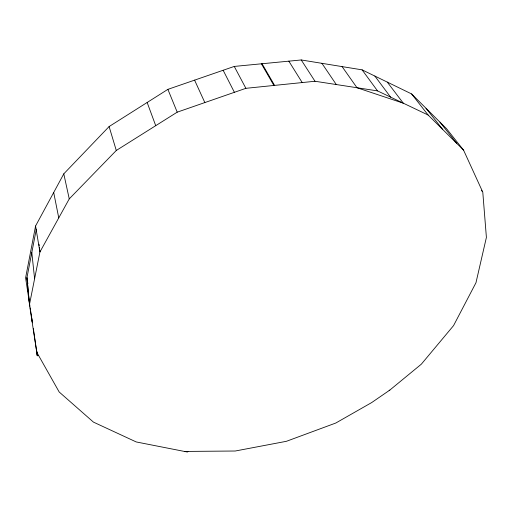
<?xml version="1.0" encoding="UTF-8"?>
<svg xmlns="http://www.w3.org/2000/svg" width="512" height="512" viewBox="0 0 512 512"><rect width="100%" height="100%" fill="white"/><g stroke="black" fill="none" stroke-linecap="round" stroke-linejoin="round"><path stroke-width="0.77" d="M389.158 390.637L421.325 364.186L453.555 325.613L475.974 282.733L486.4 237.414L482.784 192.154L463.552 150.106L446.611 128.781L411.61 93.939L362.093 69.85L301.229 59.962L234.253 66.426L167.885 89.363L109.107 126.56L63.789 173.843L35.571 225.997L25.6 277.869L29.933 306.259M36.314 229.21L26.95 277.683L29.466 304.57L37.293 355.75L38.624 355.539M29.466 304.57L39.923 252.006L69.248 198.88L116.288 150.47L177.21 112.166L245.888 88.32L315.002 81.261L377.542 90.899L428.122 115.027L463.552 150.106M187.93 451.405L187.469 452.038L136.23 441.946L93.459 422.125L59.181 391.994L36.755 352.23M389.843 390.08L371.661 402.579L335.77 423.04L286.4 441.306L235.245 451.014L184.397 451.437M439.923 122.118L456.787 143.405M425.99 108.256L442.694 129.453M411.61 93.939L428.122 115.027M481.344 190.298L482.304 191.533M387.283 82.106L403.29 103.181L356.992 87.731L342.086 66.598M374.854 76.058L390.592 97.12M362.093 69.85L377.542 90.899M321.92 63.322L336.275 84.538M301.229 59.962L315.002 81.261M288.832 61.158L302.208 82.566M262.054 63.744L274.586 85.389M261.395 63.802L273.907 85.453M234.253 66.426L245.888 88.32M223.142 70.266L234.394 92.307M194.586 80.134L204.845 102.573M167.885 89.363L177.21 112.166M147.155 102.483L155.725 125.677M109.107 126.56L116.288 150.47M63.789 173.843L69.248 198.88M53.696 192.493L58.758 217.888M35.571 225.997L39.923 252.006L39.379 247.296M27.411 280.723L26.95 277.683L29.523 304.294M27.642 282.24L27.872 283.763M30.176 307.834L30.419 309.408M30.656 310.989L31.501 316.506M31.744 318.086L32.461 322.816M33.357 328.678L37.293 355.75L36.838 351.072M39.014 244.16L39.194 245.728M31.814 252.506L34.598 278.79M31.366 314.278L31.52 315.866M31.667 317.453L32.045 321.427"/></g></svg>
